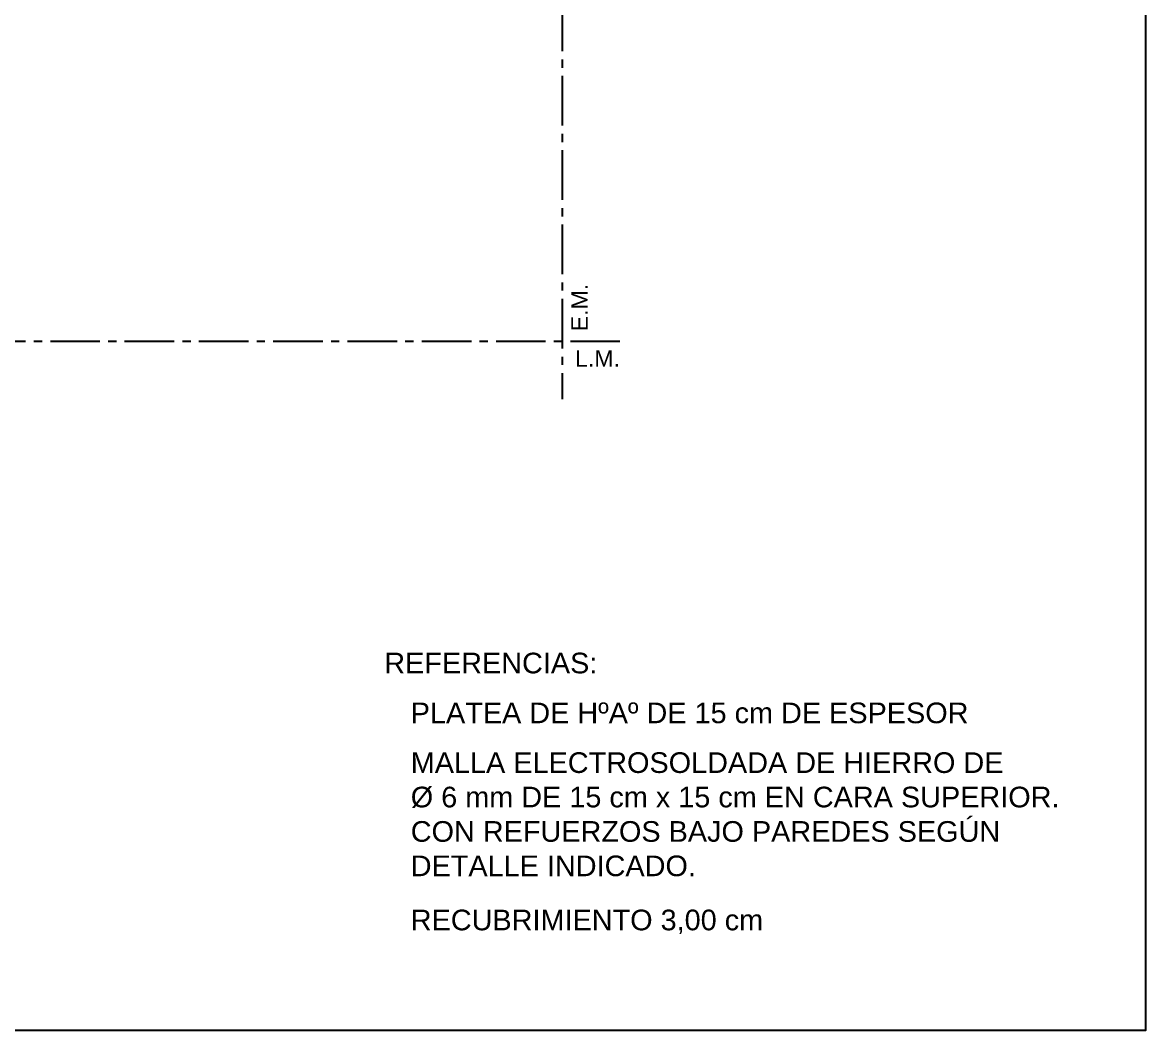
# Model space of a CAD drawing. Header units: millimetres. Extents: x 141 to 456, y -20 to 129.
# Drawn here: x 256.84 to 270.44, y 98.27 to 110.48 of the extents above; entities that cross this region are included whole.
import ezdxf

# ---------------------------------------------------------------- set-up
doc = ezdxf.new("R2010")
doc.units = ezdxf.units.MM
doc.header["$LTSCALE"] = 0.1
doc.header["$MEASUREMENT"] = 0
doc.linetypes.add('ACAD_ISO04W100', pattern=[30, 24, -3, 0, -3])
for name, color, linetype in [('EJES', 6, 'Continuous'), ('FUNDACIONES-TEXTOS', 2, 'Continuous'), ('Textos', 7, 'Continuous')]:
    doc.layers.add(name, color=color, linetype=linetype)
doc.styles.add('Diego', font='arial.ttf')
doc.styles.get("Standard").update_dxf_attribs({"font": 'arial.ttf'})

msp = doc.modelspace()

# ---------------------------------------------------------------- linework, layer by layer
at = {"layer": 'EJES', "linetype": 'ACAD_ISO04W100', "ltscale": 0.25}
for p, q in [((263.3729, 122.4299), (263.3729, 105.9172)), ((252.6729, 106.6172), (264.0729, 106.6172))]:
    msp.add_line(p, q, dxfattribs=at)
at = {"layer": 'EJES'}
msp.add_lwpolyline([(236.3062, 128.7266), (270.4396, 128.7266), (270.4396, 98.2703), (236.3062, 98.2703)], close=True, dxfattribs=at)

# ---------------------------------------------------------------- texts
at = {"layer": 'FUNDACIONES-TEXTOS', "char_height": 0.25}
for s, insert, width, attachment_point in [('\\pxql;REFERENCIAS:', (271.0614, 102.8456), 9.843168, 3), ('PLATEA DE HºAº DE 15 cm DE ESPESOR', (261.5388, 102.2418), 9.843168, 1), ('\\pxql;MALLA ELECTROSOLDADA DE HIERRO DE \\P%%C 6 mm DE 15 cm x 15 cm EN CARA SUPERIOR.\\PCON REFUERZOS BAJO PAREDES SEGÚN\\PDETALLE INDICADO.', (261.5388, 101.6396), 11.783286, 1), ('RECUBRIMIENTO 3,00 cm', (261.5388, 99.7341), 9.843168, 1)]:
    msp.add_mtext(s, dxfattribs=dict(at, insert=insert, width=width, attachment_point=attachment_point))
at = {"layer": 'Textos', "color": 2, "insert": (263.6829, 107.3123), "char_height": 0.2, "width": 0.738387, "attachment_point": 9, "rotation": 90, "style": 'Diego'}
msp.add_mtext('E.M.', dxfattribs=at)
at = {"layer": 'Textos', "color": 2, "insert": (264.0729, 106.3093), "char_height": 0.2, "width": 0.601279, "attachment_point": 9, "style": 'Diego'}
msp.add_mtext('L.M.', dxfattribs=at)

doc.saveas('drawing.dxf')
